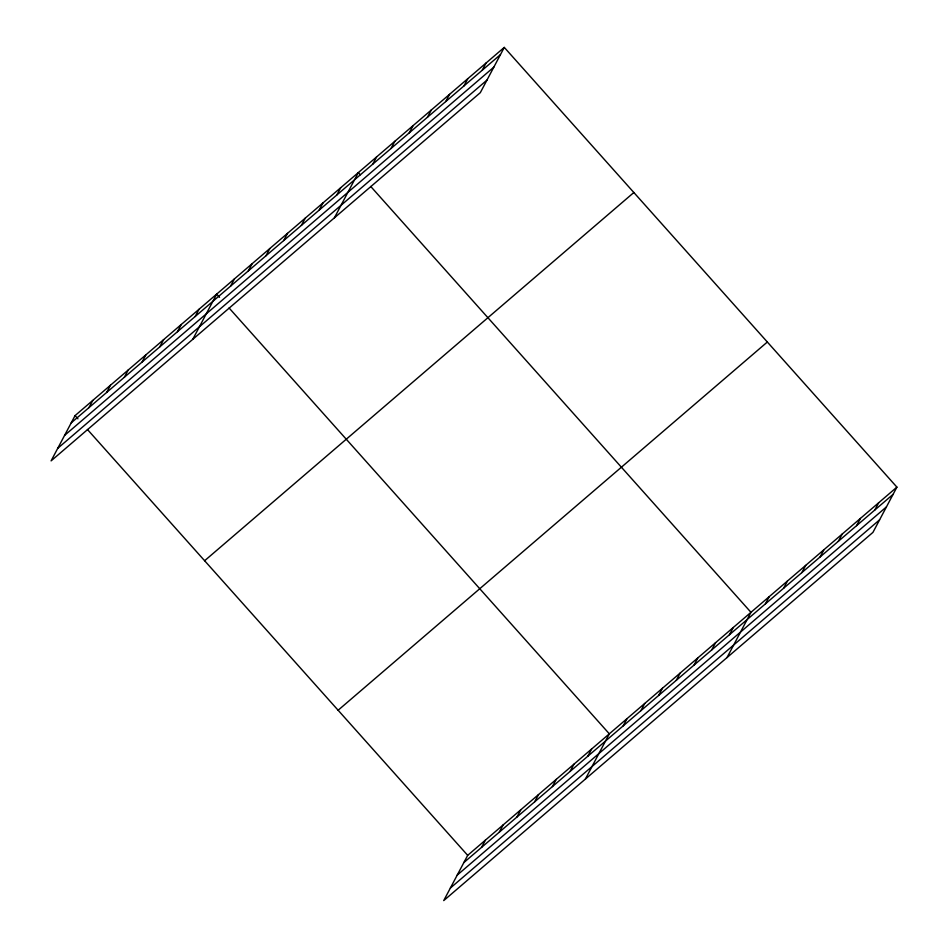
<?xml version="1.0" encoding="UTF-8"?>
<svg xmlns="http://www.w3.org/2000/svg" width="948" height="948" viewBox="0 0 948 948"><rect width="100%" height="100%" fill="white"/><g stroke="black" fill="none" stroke-linecap="round" stroke-linejoin="round"><path stroke-width="1.42" d="M504.277 47.4L75.058 415.615L51.097 460.87L480.316 92.655L504.277 47.4L896.903 487.13L872.942 532.385L443.723 900.6L467.684 855.345L896.903 487.13M88.946 407.64L92.762 400.435M106.65 392.46L110.478 385.244M124.354 377.268L128.181 370.052M142.058 362.077L145.885 354.86M159.762 346.885L163.589 339.668M177.466 331.705L181.293 324.489M195.181 316.514L198.997 309.297M192.74 339.36L216.701 294.105L219.557 297.305M230.589 286.13L234.405 278.913M248.293 270.938L252.109 263.734M265.997 255.759L269.813 248.542M283.701 240.567L287.517 233.35M301.405 225.375L305.22 218.159M319.109 210.183L322.936 202.967M336.813 195.004L340.64 187.787M334.383 217.85L358.344 172.595L360.252 174.728M372.765 164.158L376.581 156.941M391.003 148.516L394.818 141.299M409.24 132.862L413.067 125.646M427.489 117.208L431.304 109.992M445.726 101.566L449.553 94.35M463.975 85.913L467.791 78.696M482.212 70.259L486.028 63.054M481.572 847.37L485.388 840.153M499.276 832.178L503.104 824.973M516.98 816.998L520.808 809.782M534.684 801.807L538.511 794.59M552.388 786.615L556.215 779.398M570.104 771.423L573.919 764.207M587.807 756.243L591.623 749.027M585.366 779.09L609.327 733.835L229.084 307.981M623.215 725.86L627.031 718.643M640.919 710.668L644.735 703.452M658.623 695.476L662.439 688.272M676.327 680.297L680.143 673.08M694.031 665.105L697.846 657.888M711.735 649.913L715.562 642.697M729.439 634.722L733.266 627.505M727.009 657.58L750.97 612.325L370.727 186.46M765.391 603.888L769.207 596.671M783.629 588.234L787.444 581.017M801.866 572.592L805.693 565.375M820.115 556.938L823.93 549.721M838.352 541.284L842.18 534.08M856.601 525.642L860.417 518.426M874.838 509.988L878.654 502.772M71.242 422.832L500.449 54.617M64.594 435.393L493.801 67.166M57.745 448.321L486.964 80.106M204.626 560.73L633.845 192.515M338.116 710.242L767.335 342.015M463.868 862.562L893.075 494.346M457.22 875.111L886.427 506.896M450.371 888.051L879.59 519.824M75.058 415.615L77.926 418.815M87.441 429.491L467.684 855.345"/></g></svg>
